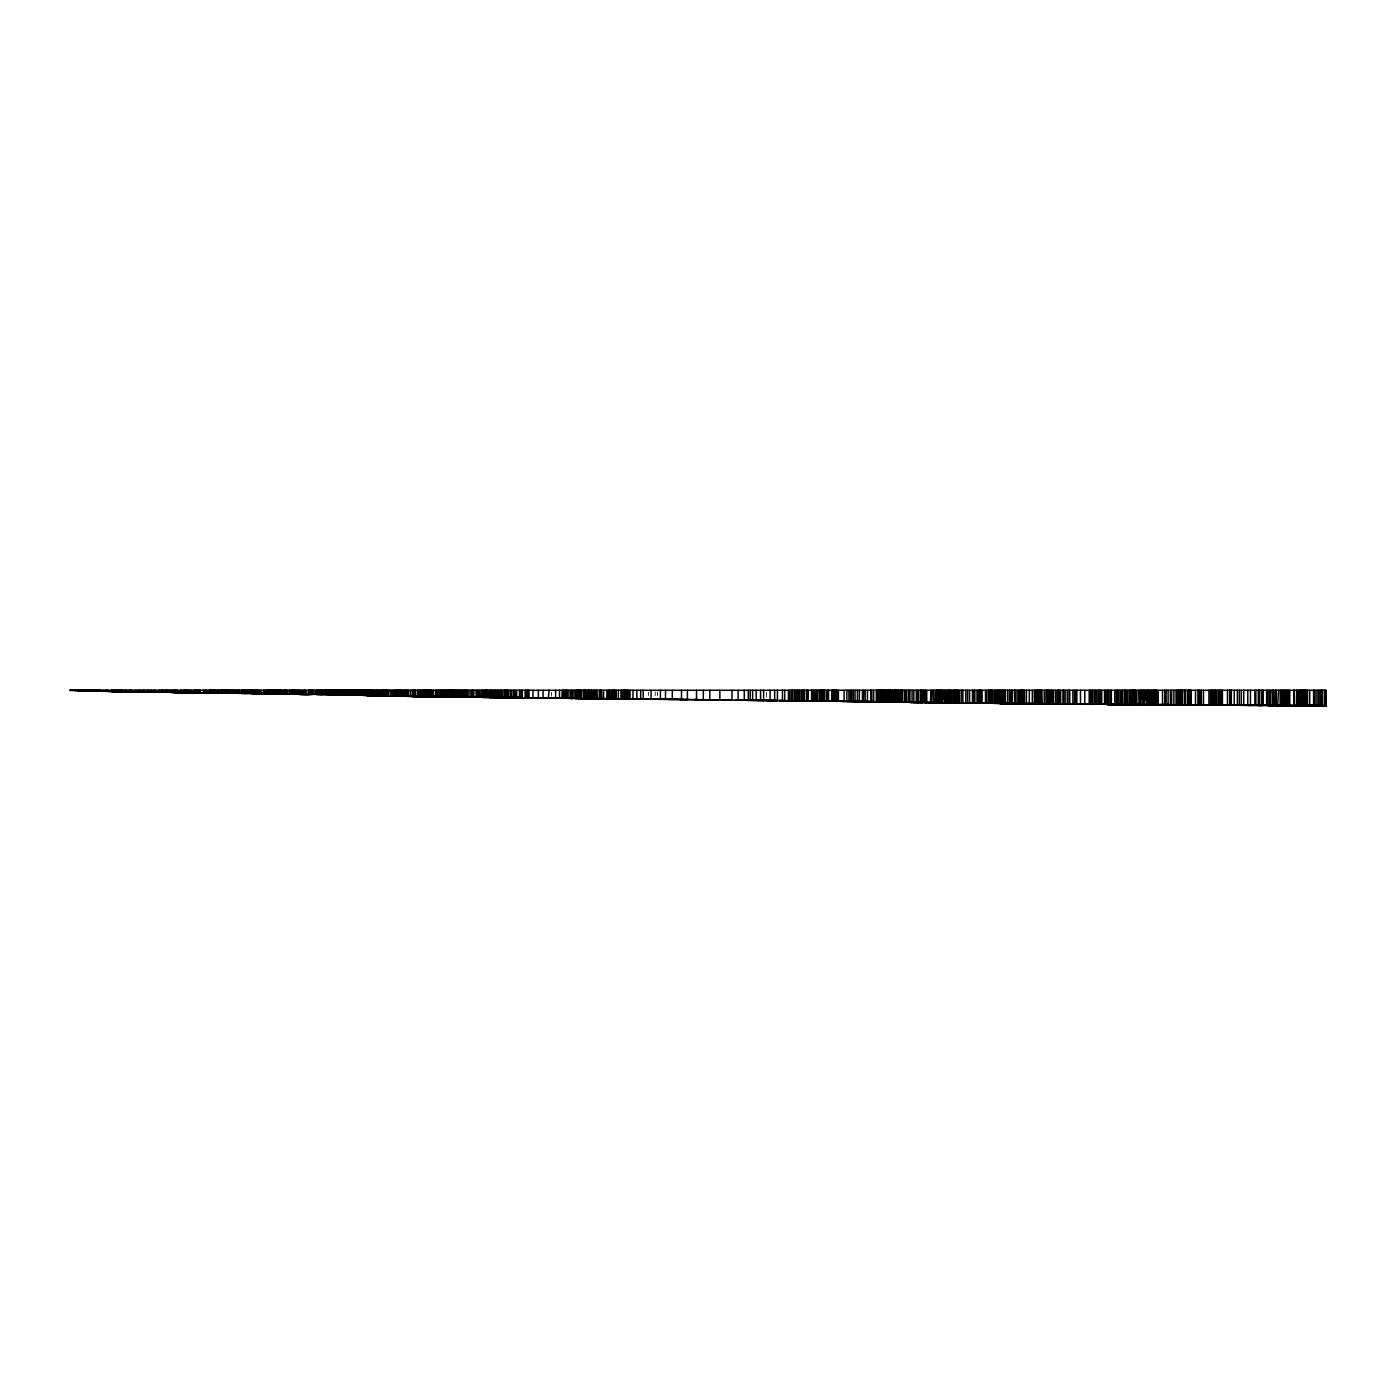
<?xml version="1.0" encoding="UTF-8"?>
<svg xmlns="http://www.w3.org/2000/svg" width="1396" height="1396" viewBox="0 0 1396 1396"><rect width="100%" height="100%" fill="white"/><g stroke="black" fill="none" stroke-linecap="round" stroke-linejoin="round"><path stroke-width="0.75" stroke-dasharray="5 3.75" d="M766.334 692.311L766.334 698.471M657.376 692.067L657.376 695.662M655.213 692.067L655.213 695.662M648.355 692.05L648.355 695.609M551.647 692.207L551.647 696.115"/><path stroke-width="1.5" d="M371.65 690.27L371.65 695.592L431.905 696.587L431.905 690.27M369.434 690.27L369.434 695.452L367.008 695.348L384.964 695.923L380.864 695.801L380.864 690.27M873.233 690.27L873.233 701.63L846.726 701.333L883.441 701.822L883.441 690.27M1217.958 690.27L1217.958 705.102L1293.918 705.643L1301.683 705.573L1301.683 690.27M1208.901 690.27L1208.901 705.032L1150.164 704.631L1150.164 690.27M386.657 690.27L386.657 695.993L396.551 696.133L396.551 690.27M871.907 701.717L890.735 701.979L890.735 690.27M1105.178 704.02L1041.416 703.881L1047.524 703.95L1047.524 690.27M882.481 690.27L882.481 701.839L881.347 701.822L898.937 702.118L898.937 690.27M867.248 701.612L871.261 701.577L871.261 690.27M170.155 690.27L170.155 692.259L187.622 692.521M873.024 701.665L877.246 701.752L877.246 690.27M434.662 696.587L467.398 697.11L467.398 690.27M320.382 690.27L320.382 694.353L368.719 695.435L368.719 690.27M1004.352 703.636L1006.429 703.619L1000.949 703.549L1007.895 703.636L1000.583 703.567L1003.899 703.619M444.329 690.27L444.329 696.796L441.764 696.656L454.799 696.918L454.799 690.27M1275.49 690.27L1275.49 705.469L1326.2 705.713L1326.2 690.27L69.8 690.27L79.101 690.27M1001.857 703.549L1000.758 703.567L1063.176 704.108L1063.176 690.27M347.587 690.27L347.587 694.754L344.742 694.65L344.742 690.27M897.419 690.27C900.839 694.44 892.568 703.95 898.937 702.118L896.302 702.083L896.18 690.27L895.674 702.031L895.674 690.27M373.413 690.27C378.403 698.017 363.902 696.953 368.387 690.27M1296.552 690.27L1296.552 705.626L1303.794 705.678L1307.476 705.626L1307.476 690.27M70.393 690.392C77.199 690.427 70.725 690.444 71.283 690.374M165.566 690.27L165.566 692.172L196.714 692.748L105.887 691.299L105.887 690.27M327.938 690.27L327.938 694.458L329.543 694.475L329.543 690.27M871.261 701.577L870.65 690.27M79.677 690.27L105.555 691.16L105.555 690.27M327.938 694.458L345.283 694.562M1104.55 690.27L1104.55 704.352L1107.045 704.212M370.237 690.27L370.219 695.487L376.711 695.662L376.711 690.27M1099.455 704.23L1098.076 704.142L1102.875 703.898L1096.924 704.212L1099.455 704.23L1099.455 690.27M225.838 690.27L225.838 693.062L292.061 693.934L292.061 690.27M1106.033 690.27L1106.033 704.352L1181.871 704.875M1098.076 704.142L1102.875 703.898L1099.158 704.055L1101.235 703.811M909.93 690.27L909.93 702.258L898.152 702.118L918.725 702.432L918.725 690.27M1029.323 690.27L1029.323 703.654L1009.552 703.636L1051.136 704.055L1051.136 690.27M1289.764 690.27L1289.764 705.538L1297.739 705.608M233.795 690.27L233.795 693.166L231.911 693.184L230.323 693.097L230.27 690.27M898.117 690.27L898.117 702.083C893.929 704.247 899.39 694.545 897.227 690.27M453.281 690.27L453.281 696.918L457.399 696.97L457.399 690.27M442.637 696.761L445.446 696.639L445.446 690.27M1296.849 690.27L1296.552 705.626L1301.683 705.573L1298.542 705.573M285.29 690.27L284.993 693.917L281.503 693.795L281.503 690.27M326.804 690.27L326.804 694.405L328.182 694.423L328.182 690.27M880.073 690.27L880.073 701.804L878.66 701.804L876.304 701.787L876.304 690.27M1099.158 704.055L1101.845 703.828M1133.884 690.27L1133.884 704.422L1126.677 704.491L1137.565 704.474L1133.063 704.387L1133.063 690.27M448.081 690.27L448.081 696.813L450.594 696.848L450.594 690.27L450.751 696.813L444.207 696.761L454.206 696.901L454.206 690.27L453.525 696.901L451.99 696.883L451.99 690.27M326.088 690.27L326.088 694.423C328.2 694.981 321.848 693.795 325.024 690.27M873.093 701.647L871.174 701.647M901.903 702.153L899.076 702.136L905.254 702.223L905.254 690.27M908.587 690.27L908.587 702.258L908.813 690.27M1021.61 690.27L1021.61 703.479L1037.943 703.741L1036.722 703.741L1036.722 690.27M191.2 690.27L191.2 692.625L215.874 692.922L215.874 690.27M263.582 690.27L263.582 693.498L282.114 693.795L280.142 693.777L280.142 690.27M345.737 694.58L344.742 694.65L344.847 690.27M1150.164 704.631L1157.668 704.701L1147.634 704.579L1147.634 690.27M230.323 693.097L230.916 690.27M1188.502 690.27L1187.961 704.893L1198.955 704.945L1198.955 690.27M118.363 690.27L118.363 691.456L121.731 691.578L121.644 690.27M1038.764 690.27L1038.764 703.759C1041.905 706.987 1040.997 694.475 1040.91 690.27M328.898 690.27L328.898 694.475L334.098 694.562L334.377 690.27M1035.448 703.776L1033.284 703.863L1036.844 703.828L1026.496 703.846L1027.63 703.793M286.32 693.899L284.993 693.917L286.878 693.882L284.993 693.917L284.993 690.27M287.698 693.847L286.128 693.917L288.815 693.812L286.128 693.917L286.128 690.27M522.296 697.738L578.153 698.401L578.153 690.27M553.619 698.087L571.924 698.314L571.924 690.27M909.354 702.293L908.587 702.258M924.885 690.27L924.885 702.485L944.534 702.746L944.534 690.27M1029.533 703.881L1032.848 703.811L1026.496 703.846M1176.915 690.27L1176.915 704.875L1168.12 704.788L1168.12 690.27M447.54 690.27L447.54 696.796L444.574 696.761L449.111 696.831L449.111 690.27M239.274 690.27L239.274 693.289L265.921 693.568L261.035 693.515L261.035 690.27M287.314 690.27L287.244 693.899L296.493 694.056L296.493 690.27M749.984 700.321L774.257 700.548M940.904 690.27L940.904 702.607L933.47 702.624L930.591 702.589L930.835 690.27M1142.696 704.561L1136.885 704.526L1136.885 690.27M1300.479 690.27L1300.479 705.643L1301.386 705.643C1298.385 707.249 1303.777 693.062 1301.386 690.27L1301.264 705.643L1300.112 705.643L1301.421 705.608L1296.552 705.626M74.163 690.27L78.211 690.601M253.671 690.27L253.671 693.515L258.365 693.48M287.244 693.899L291.223 693.934L287.314 693.899L289.181 693.795M821.18 690.27L821.18 700.949L850.548 701.385L850.548 690.27M344.323 690.27C348.372 696.988 333.243 696.36 337.5 690.27M1122.873 690.27L1122.873 704.509L1128.945 704.509L1128.945 690.27M1176.06 690.27L1176.06 704.771L1170.406 704.771L1170.406 690.27M286.128 693.917L288.134 693.829M824.006 690.27L824.006 700.984L817.184 701.036L806.522 700.914L806.522 690.27M937.292 690.27L937.292 702.589L933.47 702.624L931.603 702.607L931.76 690.27M940.049 702.659L940.38 690.27M980.306 690.27L980.306 703.165L968.283 703.008L977.008 703.095L977.008 690.27M229.642 693.079L230.916 693.062L229.642 693.079L229.642 690.27M1033.284 703.863L1034.785 703.793M1301.386 705.556L1299.92 705.626L1303.794 705.678L1303.794 690.27M345.318 690.27L345.859 694.65L330.503 694.493L330.503 690.27M556.009 698.14L565.485 698.227L565.485 690.27M817.184 690.27L817.184 701.036L814.531 701.019L819.033 700.984L819.033 690.27M941.899 690.27L941.899 702.694C941.532 704.753 944.673 693.795 942.946 690.27M276.652 690.27L276.356 693.725L276.356 690.27M291.363 690.27L291.363 693.917L325.338 694.405L325.338 690.27M383.83 695.906L384.912 695.871M1033.581 703.828L1028.503 703.863L1029.759 703.811M1209.058 705.015L1212.95 704.928L1207.383 705.015L1236.036 705.242M1036.129 703.793L1035.099 703.846L1037.49 703.881L1033.895 703.863M1136.885 704.526L1139.049 704.439L1138.717 690.27M1191.12 690.27L1190.736 704.893L1190.736 690.27M177.17 690.27L177.17 692.364L192.299 692.643L181.166 692.433L181.166 690.27M210.255 690.27L210.255 692.835L207.882 692.87L195.684 692.713L195.684 690.27M209.889 690.27L209.889 692.835L221.074 693.009L220.882 690.27M227.914 690.27L227.914 693.079L230.27 693.044L228.717 693.097L228.717 690.27M1296.849 705.608L1303.794 705.678M372.558 690.27C370.725 693.184 375.088 696.779 371.65 695.592M1089.194 690.27L1089.194 704.282L1091.951 704.299L1098.408 704.195L1098.408 690.27M1106.033 704.352L1108.372 704.265M1197.943 690.27L1197.943 704.945L1214.869 704.928L1195.517 704.893L1195.517 690.27M289.059 690.27L289.059 693.917L292.305 693.952L292.794 690.27M326.891 694.37L325.024 694.423L327.135 694.388M719.847 690.27L719.847 699.937L680.445 699.483L687.39 699.605L687.39 690.27M1025.257 703.828L1027.177 703.776L1021.698 703.811M1091.602 704.23L1090.608 704.265L1090.608 690.27M255.782 690.27L255.782 693.498L259.237 693.48L253.671 693.515L257.265 693.498L257.265 690.27M1132.4 690.27L1132.4 704.457L1137.565 704.474M1283.5 690.27L1283.5 705.538L1289.119 705.486L1275.49 705.469L1282.627 705.504L1282.627 690.27M339.594 694.597L337.902 694.615L337.902 690.27M891.957 690.27L891.346 701.996L896.249 702.031L890.037 701.979L890.037 690.27M905.254 702.223L903.387 702.205L908.813 702.24M1032.08 703.793L1028.503 703.863L1030.667 703.793M1107.569 690.27L1107.569 704.387L1123.431 704.474L1121.459 704.474L1121.459 690.27M1140.2 690.27L1140.2 704.509L1141.003 690.27M1212.95 704.928L1210.053 705.032L1214.101 704.928L1203.928 704.98M232.835 693.149L231.911 693.184L231.911 690.27M248.785 690.27L248.785 693.341L249.081 690.27M248.785 693.341L254.7 693.411L252.711 693.428L252.711 690.27M278.799 690.27L278.799 693.725L279.165 690.27M343.137 690.27L343.137 694.65L344.323 694.615L342.195 694.632L342.997 690.27M355.352 690.27L355.352 694.911L357.742 695.051L357.742 690.27M1103.678 704.055L1100.641 704.142L1100.641 690.27M1299.292 690.27L1299.292 705.538L1300.269 705.643L1301.683 705.573L1299.92 705.626L1300.601 690.27M888.048 690.27L888.048 701.856L886.861 701.891L884.907 701.856L884.907 690.27M1038.519 703.793L1039.2 690.27M129.811 690.27L129.811 691.596L79.677 690.741L131.433 691.631M159.999 692.119L122.237 691.596L122.237 690.27M332.126 694.51L332.283 690.27M345.772 690.27C342.456 694.44 350.291 695.313 345.44 694.685L345.44 690.27M380.236 695.784L381.649 695.749L381.649 690.27M914.206 702.38L918.725 702.432L909.477 702.31L916.282 702.397L916.282 690.27M1028.503 703.863L1031.644 703.776M1216.387 704.98L1211.519 705.05L1211.519 690.27M1286.658 690.27L1286.658 705.573L1290.113 705.486L1258.25 705.329L1258.25 690.27M466.334 690.27L466.334 697.075L483.784 697.319L483.784 690.27M838.961 701.281L823.466 700.949L823.466 690.27M882.743 701.839L882.063 690.27M1021.959 690.27L1021.959 703.567L1017.213 703.34L1023.076 703.567L1023.076 690.27M1131.475 704.369L1127.933 704.474L1133.761 704.404L1132.4 704.457M1211.17 704.997L1216.003 704.997M1213.176 690.27L1213.176 705.085L1218.289 705.05L1212.618 705.085L1217.015 704.997L1212.618 705.085L1212.618 690.27M1012.484 690.27L1012.135 703.497L1011.14 703.479L1011.367 690.27M1025.973 703.741L1002.956 703.567M1059.267 690.27L1059.267 704.125L1053.142 704.09L1088.531 704.247M1211.519 705.05L1215.445 704.963M1260.64 705.346L1258.25 705.329L1261.548 705.364M170.155 692.259L196.714 692.748M180.381 692.364L178.583 692.399L181.393 692.399L167.485 692.137L167.485 690.27M252.711 693.428L256.55 693.498L256.55 690.27M343.137 694.65L344.847 694.615L343.957 694.632L344.044 690.27M440.962 690.27L440.962 696.587L443.3 696.744L436.616 696.621M461.43 690.27L461.43 697.04L455.934 696.936L455.934 690.27M549.57 698.052L541.735 698L555.608 698.122L555.608 690.27M886.233 701.856L886.565 690.27M1004.946 690.27L1004.946 703.375L1012.484 703.497L1007.825 703.654L1008.942 703.636M1022.727 703.811L1025.519 703.759L1021.331 703.793L1023.338 703.811M1040.648 703.846L1045.517 704.003M1054.329 704.055L1080.469 704.247L1080.469 690.27M1152.887 690.27L1152.887 704.666L1169.325 704.701L1155.783 704.666L1155.783 690.27M114.332 691.299L75.977 690.27M165.967 690.27L165.967 692.172L184.953 692.468L185.022 690.27M225.838 693.062L228.578 693.044L227.356 693.044L227.356 690.27M226.955 690.27L226.955 693.044L227.705 690.27M355.003 690.27L354.357 694.842L353.799 690.27L353.886 694.859L356.172 694.894L356.172 690.27M427.542 690.27L427.542 696.552L415.676 696.412L418.329 696.395L418.329 690.27M865.293 701.56L869.062 701.56M931.603 702.607L938.74 702.572L938.74 690.27M997.878 690.27L997.878 703.322L992.905 703.27L998.925 703.357L998.925 690.27M1057.138 704.038L1074.588 704.177L1074.588 690.27M1254.847 690.27L1254.847 705.312L1258.756 705.312L1247.78 705.312L1247.78 690.27M1284.739 690.27L1284.739 705.573L1276.049 705.399L1276.049 690.27M1287.164 705.521L1283.814 705.538L1290.113 705.486L1282.889 705.538M253.671 693.515L256.271 693.498M276.652 693.707L266.706 693.585L270.807 693.603L270.807 690.27M276.234 693.69C271.103 693.428 279.636 694.981 275.588 690.27M357.603 690.27L358.126 695.138L358.301 690.27M532.993 690.27L532.993 697.843L524.093 697.756L543.061 697.965L543.061 690.27M588.449 690.27L588.449 698.541L639.49 699.064L629.16 698.977M883.441 701.822L882.377 701.856L883.179 690.27M895.028 690.27L895.028 702.014L893.545 702.014L894.068 690.27M1241.323 690.27L1241.323 705.207L1256.732 705.277L1250.45 705.259L1250.45 690.27M1286.658 705.521L1284.931 705.538M253.217 693.411L253.217 690.27L253.147 693.463L256.55 693.498M244.527 690.27L244.527 693.358L246.097 693.341L246.097 690.27M273.424 693.638L272.621 690.27M280.579 690.27L281.311 693.777L280.142 693.777M325.338 694.405L324.256 694.423L324.238 690.27M423.337 690.27L423.337 696.447L417.195 696.447L423.878 696.447L423.878 690.27M430.718 690.27L430.718 696.534L422.988 696.464L427.542 696.552L426.827 690.27M479.334 690.27L479.334 697.25L477.589 697.232L482.789 697.285L482.789 690.27M865.171 690.27L865.171 701.525L862.292 701.542L868.015 701.577M896.424 702.066L898.117 702.083M902.427 690.27L901.781 702.188L901.781 690.27M1027.09 703.863L1028.957 703.828M1057.156 690.27L1057.156 704.125L1037.245 703.916L1042.62 703.863L1040.264 703.846L1041.887 703.863L1041.887 690.27M1089.194 704.282L1096.785 704.23L1096.785 690.27M1190.387 704.858L1188.502 704.928M1286.658 705.573L1290.707 705.504L1287.287 705.573L1287.287 690.27M119.498 690.27L119.498 691.544L170.155 692.119M212.82 690.27L212.82 692.835L227.705 693.027L215.473 692.94L215.473 690.27M247.563 690.27L247.563 693.341L248.471 690.27M267.212 690.27L266.706 693.585L271.033 693.638L272.15 693.62L272.15 690.27M277.315 690.27L277.315 693.725L278.293 693.725L278.293 690.27M281.503 693.795L280.579 693.795M329.543 694.475L335.738 694.562L335.738 690.27M381.649 695.749L379.974 695.784L394.51 696.098L394.51 690.27M865.171 701.525L861.454 701.525L862.431 701.542L862.431 690.27M909.04 702.275L909.93 702.258M935.407 702.624L936.838 702.607L936.838 690.27M1127.235 690.27L1127.235 704.491L1122.873 704.509L1128.945 704.509L1122.873 704.509L1124.024 704.491M1150.461 704.631L1140.2 704.509M1163.461 704.718L1167.318 704.666L1164.735 704.718L1164.84 690.27M1215.48 690.27L1215.48 705.137L1220.278 705.102L1214.729 705.102L1214.729 690.27M1213.176 705.085L1217.521 705.015L1212.06 705.067L1212.06 690.27M1293.15 705.573L1294.825 705.626M74.459 690.27L76.832 690.27M204.078 690.27L204.078 692.765L195.684 692.713L209.487 692.852L209.487 690.27M227.914 693.079L229.537 693.044M245.94 690.27L245.94 693.341L247.755 693.323L247.755 690.27M262.5 693.48L256.672 693.498L263.704 693.463L257.44 693.48L257.44 690.27M266.706 693.585L271.731 693.603L271.731 690.27M364.251 690.27L364.251 695.295L358.126 695.138L365.473 695.295L358.126 695.138L358.126 690.27M382.504 695.871L385.68 695.958L385.68 690.27M1121.459 704.474L1123.047 704.457L1107.569 704.387L1116.416 704.457L1116.416 690.27M1140.166 704.422L1138.717 704.439L1141.003 704.474M1305.103 690.27L1305.103 705.573L1320.023 705.713L1313.619 705.695L1313.619 690.27M78.228 690.706L82.521 690.671L78.211 690.27M77.321 690.566L79.101 690.619L78.002 690.27M244.527 693.358L247.755 693.323M346.993 690.27L346.993 694.737C368.684 695.016 328.357 694.493 354.357 694.842L350.954 694.754L355.003 694.842M382.155 695.871L384.685 695.854L383.202 695.889L383.202 690.27M430.718 696.534L429.113 696.552L429.532 690.27M443.3 690.27L443.596 696.796M548.366 698L549.047 690.27M777.432 690.27L777.432 700.583L762.478 700.408L814.723 701.019L814.723 690.27M1026.845 703.846L1028.329 703.828M1107.569 704.387L1121.04 704.387L1107.569 704.387L1117.481 704.334M1132.714 704.369L1132.714 690.27L1132.662 704.439L1133.884 704.422L1127.567 704.491L1130.533 704.457L1130.533 690.27M1153.55 690.27L1153.55 704.666L1160.076 704.701M1162.536 690.27L1162.536 704.736L1169.325 704.701M1179.847 704.806L1176.357 704.84L1177.91 704.858L1177.91 690.27M1207.383 705.015L1214.101 704.928M230.27 693.044L224.163 693.062L224.163 690.27M352.438 690.27L352.473 694.824L352.926 690.27M401.193 690.27L401.193 696.185L404.125 696.168L404.125 690.27M394.51 696.098L403.078 696.168L403.078 690.27M423.337 696.447L415.956 696.43L424.471 696.447L423.948 690.27M521.057 690.27L521.057 697.703L480.678 697.267L481.166 690.27M884.907 701.856L885.535 690.27M1015.503 703.497L1022.553 703.793M1126.677 704.491L1130.533 704.457M1162.187 704.718L1168.225 704.666L1156.708 704.701L1156.708 690.27M1232.232 705.189L1229.667 705.207L1229.667 690.27M1281.703 690.27L1281.703 705.504L1280.167 705.521L1280.202 690.27M1300.479 705.626L1305.469 705.643L1305.469 690.27M233.795 693.166L231.911 693.184L244.143 693.341L244.143 690.27M245.94 693.341L248.471 693.323M354.252 690.27L354.252 694.876L355.683 694.859L355.683 690.27M397.686 690.27L397.686 696.115L400.722 696.185L401.804 696.185L401.804 690.27M400.739 696.185L401.804 696.185L399.5 696.168L400.722 696.185L400.722 690.27M405.154 690.27L405.154 696.22L402.223 696.168L418.329 696.395L411.262 696.36L412.518 696.36L412.518 690.27M438.187 696.639L430.16 696.534L439.025 696.656L439.025 690.27M453.281 696.918L451.99 696.883M586.163 690.27L586.163 698.541L577.682 698.366L591.503 698.576L591.503 690.27M756.178 690.27L756.178 700.373L736.216 700.146L748.291 700.303L748.291 690.27M756.178 700.373L747.785 700.303L763.595 700.426L763.595 690.27M802.281 690.27L802.281 700.827L810.744 700.984L789.194 700.757M819.784 690.27L819.784 700.966L816.311 701.001L816.311 690.27M882.063 701.839L883.11 701.822L882.883 690.27M900.752 702.171L902.427 702.171L900.385 702.153L900.42 690.27M938.74 702.572L933.47 702.624L933.243 690.27M928.794 702.572L930.835 702.572L925.88 702.52L930.835 702.572L929.719 702.572M978.683 703.148L991.055 703.252L991.055 690.27M997.634 690.27L997.634 703.322L998.925 703.357M1001.107 703.584L1002.066 703.584L998.541 703.357L1002.45 703.357L1002.45 690.27M1016.375 703.759L1017.265 703.759L1012.746 703.724L1016.201 703.759M1095.616 690.27L1095.616 704.23L1098.408 704.195M1162.536 704.736L1169.237 704.683L1155.783 704.666L1158.628 704.718M1279.294 705.521L1281.703 705.504M79.677 690.741L91.839 690.27M181.393 692.399L113.373 691.421L113.373 690.27M267.927 690.27L267.927 693.603L271.731 693.603M273.982 690.27L273.982 693.69L275.919 693.672L275.919 690.27M277.315 693.725L279.165 693.725L278.101 693.725L278.101 690.27M385.924 695.958L387.669 695.976L387.669 690.27L387.565 696.028L385.924 695.958L385.924 690.27M417.631 690.27L417.631 696.395L411.733 696.377M913.822 690.27L913.822 702.38L912.792 702.38L917.643 702.415L917.643 690.27M970.046 703.061L973.989 703.043L973.989 690.27M1024.28 703.793L1021.331 703.793L1025.083 703.776M1036.722 703.741L1037.943 703.741M1041.573 703.741L1045.97 703.898L1045.97 690.27M1191.12 704.875L1187.961 704.893L1189.741 704.858L1189.741 690.27M1323.966 705.73L1326.2 705.713L1317.946 705.695L1317.946 690.27M212.262 692.817L209.889 692.835L212.262 692.817L212.262 690.27M246.097 693.341L241.997 693.323L241.997 690.27M363.78 690.27L364.269 695.278M416.514 696.43L420.301 696.412L420.301 690.27M454.084 696.901L452.95 696.901L452.95 690.27M473.768 697.18L470.086 697.128L473.768 697.18L473.768 690.27M508.406 690.27L508.406 697.581L503.188 697.529L516.642 697.634L516.642 690.27M543.061 697.965L510.221 697.581L510.221 690.27M796.924 690.27L796.924 700.809L800.536 700.827M813.903 701.019L806.522 700.914M882.883 701.822L881.906 701.839L881.906 690.27M888.048 701.856L886.879 701.874L890.735 701.979L889.235 701.944L889.653 690.27M925.304 690.27L925.304 702.485L918.202 702.415L921.918 702.45L921.918 690.27M938.409 690.27L938.409 702.589L940.38 702.589M948.582 690.27C945.319 707.44 946.82 701.874 957.691 702.921L957.691 690.27M1037.943 690.27L1038.764 703.759M1122.873 704.509L1124.513 704.491M1134.442 690.27L1134.442 704.404L1136.588 704.474M1261.862 690.27L1261.862 705.277C1276.345 704.491 1274.845 710.861 1272.28 690.27M1322.588 705.73L1326.2 705.713L1320.686 705.695L1320.686 690.27M1276.38 705.469L1273.449 705.451L1273.449 690.27M81.195 690.688L78.002 690.688L81.195 690.27M247.563 693.341L249.081 693.323M343.608 690.27L343.608 694.58C330.538 693.48 344.044 697.843 340.223 690.27M332.37 690.27L332.37 694.493L337.012 694.545L337.012 690.27M373.762 690.27L373.762 695.574L376.711 695.662L376.501 690.27M418.329 696.395L404.718 696.238M453.525 696.901L448.081 696.813L453.525 696.901L453.525 690.27M473.314 690.27L473.314 697.145L455.934 696.936L457.399 696.97M640.712 690.27L640.712 699.082L681.51 699.448L681.51 690.27M744.277 690.27L744.277 700.234L742.375 700.251L750.228 700.286L750.228 690.27M747.785 700.303L750.228 700.286M905.585 702.24L906.58 702.205L906.58 690.27M977.444 703.13L979.975 703.13L979.975 690.27L980.132 703.165L972.715 703.043L980.306 703.165M992.382 690.27L992.259 703.252L996.587 703.287L996.587 690.27M1013.862 703.497L1019.883 703.479L1019.883 690.27M1035.658 703.741L1037.315 703.724L1037.315 690.27M1017.736 703.759L1019.848 703.776M1095.616 704.23L1096.785 704.23L1069.755 704.177L1069.755 690.27M1108.529 690.27L1108.529 704.422L1114.811 704.439L1114.811 690.27M1144.179 690.27L1144.179 704.596L1153.794 704.718M1155.556 704.683L1152.887 704.666L1156.185 704.666M1217.958 705.102L1220.278 705.102M1237.362 690.27L1237.362 705.242L1249.036 705.312M1254.847 705.312L1257.796 705.294L1255.842 705.312L1255.842 690.27M1293.918 690.27L1293.918 705.643L1294.982 705.626M1320.686 705.695L1324.385 705.695L1324.385 690.27M84.161 690.27L82.486 690.846L84.65 690.27M236.779 690.27L236.779 693.236L231.911 693.184L239.519 693.289L237.46 693.271L237.46 690.27M260.72 693.48L256.079 693.463M309.755 690.27L309.755 694.248L295.76 694.021L295.673 690.27M348.18 690.27L348.18 694.754L353.799 694.842L352.438 694.807M353.886 694.859L355.683 694.859M344.044 694.597L337.902 694.615L338.739 690.27M401.804 696.185L400.059 696.185L400.059 690.27M417.631 696.395L414.403 696.395L414.403 690.27M418.521 696.464L420.405 696.464M444.574 696.761L449.111 696.831L444.207 696.761M597.837 698.628L614.694 698.855L614.694 690.27M621.29 690.27L621.29 698.873L584.121 698.471L584.121 690.27M660.291 699.291L696.499 699.675L696.499 690.27M760.576 690.27L760.576 700.373L757.313 700.391L763.595 700.426L761.291 700.391M791.497 690.27L791.497 700.775L790.52 700.775L792.23 700.792L792.23 690.27M896.302 702.083L897.192 702.066M909.721 702.31L912.077 702.31L912.077 690.27M951.409 702.799L942.44 702.729L942.44 690.27M1002.258 690.27L1002.258 703.357L1005.103 703.375L1005.103 690.27M1076.072 690.27L1076.072 704.177L1063.543 704.125L1063.543 690.27M1047.785 690.27L1047.785 704.038L1046.075 704.02L1057.156 704.125L1052.706 704.073M1117.83 690.27L1117.83 704.422L1108.529 704.422L1122.559 704.422M1108.529 704.422L1121.04 704.387M1177.91 704.858L1171.645 704.701L1171.645 690.27M1187.961 690.27L1188.118 704.928L1176.357 704.84L1180.301 704.823L1178.782 704.858L1178.782 690.27M1260.274 705.346L1258.25 705.329L1259.454 705.329M1231.481 705.172L1227.45 705.189L1227.45 690.27M1230.975 690.27L1230.975 705.207L1233.418 705.207L1222.425 705.137L1222.425 690.27M74.651 690.27L76.239 690.27M186.907 690.27L186.907 692.591L202.088 692.8M226.955 693.044L228.578 693.044M278.293 693.725L276.356 693.725L277.455 693.707L277.455 690.27M282.236 690.27L282.236 693.795L285.29 693.882M343.608 694.58L337.902 694.615L339.141 694.58L339.141 690.27M384.389 690.27L384.389 695.854L381.981 695.854L382.033 690.27M382.417 690.27L382.417 695.801L380.864 695.801L384.389 695.854M482.335 690.27L482.335 697.302L521.057 697.703M491.409 690.27L491.409 697.389L482.335 697.302L486.715 697.337L486.715 690.27M550.931 698.07L560.075 698.14M616.247 690.27L616.247 698.82L612.879 698.82L609.197 698.75L609.197 690.27M766.334 700.513L770.086 700.513L770.086 690.27M784.343 700.722L791.497 700.775M787.92 700.757L789.822 700.757L789.822 690.27M856.725 701.49L862.431 701.542L860.983 701.525M899.076 702.136L901.467 702.136M967.603 690.27L967.603 703.008L953.206 702.869M989.275 703.252L992.382 703.252L986.344 703.235M992.259 703.252L995.435 703.27L995.435 690.27M1002.45 703.357L1000.426 703.357L1000.67 690.27M970.674 703.061L974.844 703.061L974.844 690.27M1007.493 690.27L1007.493 703.444L1015.346 703.497L1012.135 703.497L1015.346 703.497L1015.346 690.27M1053.474 690.27L1053.474 704.108L1043.964 703.863M1280.935 705.504L1282.627 705.504M191.2 692.625L204.078 692.765L196.522 692.713L196.522 690.27M251.158 690.27L251.158 693.411L255.189 693.498L255.189 690.27M258.522 690.27L258.522 693.48L265.188 693.55M289.059 693.917L292.061 693.934M465.985 690.27L465.985 697.093L462.861 697.023L479.334 697.25L470.086 697.128M505.422 690.27L505.422 697.564L500.675 697.476L508.406 697.581L492.84 697.372L492.84 690.27M771.133 700.583L774.658 700.583L774.658 690.27M803.887 690.27L803.887 700.862L798.739 700.809L798.739 690.27M947.134 690.27L947.134 702.764L942.44 702.729L948.582 702.799M961.966 702.956L967.603 703.008M989.014 690.27L989.014 703.252L978.003 703.148L992.382 703.252L991.631 690.27M992.905 703.27L995.435 703.27M1011.14 703.479L1012.484 703.497M1049.844 690.27L1049.844 704.02L1047.087 704.003L1048.431 704.02L1048.431 690.27M1021.331 703.793L1022.919 703.793M1046.756 704.02L1048.431 704.02L1045.482 703.968M1144.179 704.596L1145.75 704.596M1230.975 705.207L1233.942 705.224L1231.289 705.189L1231.289 690.27M1258.25 705.329L1259.96 705.329M1171.087 704.788L1166.131 704.771L1166.131 690.27M1319.098 690.27L1319.098 705.695L1326.2 705.713L1304.475 705.608L1304.475 690.27M1306.516 705.556L1318.382 705.713L1304.475 705.608L1315.364 705.695L1306.516 705.556L1306.516 690.27M1273.012 690.27L1273.012 705.451L1274.269 705.451L1269.505 705.416M1278.527 690.27L1277.654 705.504L1275.316 705.486L1275.316 690.27M1292.644 705.556L1288.578 705.556L1288.578 690.27M1313.619 705.695L1318.382 705.713M115.973 690.27L116.182 691.456L165.88 692.137M264.699 693.515L259.673 693.498L259.673 690.27M311.692 690.27L311.692 694.266L318.34 694.353L318.34 690.27M338.111 694.562L337.692 690.27M348.18 694.754L351.094 694.807L346.993 694.737L351.094 694.807L350.954 690.27M422.988 696.464L427.542 696.552L426.024 696.534L426.024 690.27M548 698L549.047 698L544.074 697.93L545.836 697.948M584.784 690.27L584.784 698.489L565.24 698.14L565.24 690.27M756.074 700.391L760.576 700.373M786.908 700.74L789.822 700.757L779.195 700.618L784.709 700.705L784.709 690.27M965.788 690.27L965.788 702.973L964.2 702.973L977.008 703.095M999.344 703.357L1000.67 703.375M1002.258 703.357L1009.413 703.462L1009.413 690.27M1012.833 703.479L1015.346 703.497M1037.315 703.724L1033.581 703.706L1035.448 703.724L1035.448 690.27M972.035 703.043L991.055 703.252L987.304 703.235L990.148 703.252L990.148 690.27M1047.227 703.985L1049.844 704.02M1128.945 704.509L1124.74 704.491L1124.74 690.27M1152.887 704.666L1157.197 704.683L1154.824 704.701L1154.824 690.27M1198.955 704.945L1197.943 704.945L1208.901 705.032M1268.353 705.416L1272.978 705.416M1273.693 705.451L1266.626 705.346L1266.626 690.27M1233.418 705.207L1229.928 705.207L1229.928 690.27M1304.213 690.27L1304.213 705.608L1309.675 705.626L1309.675 690.27M121.644 691.456L111.139 691.421L111.139 690.27M158.376 690.27L158.376 692.05L159.458 692.05L159.458 690.27M321.289 694.388L324.238 694.405L321.289 694.388L321.289 690.27M328.898 694.475L335.127 694.562L335.127 690.27M345.772 694.702L347.185 694.702M382.417 695.801L379.066 695.749M465.2 690.27L465.2 697.075L459.511 696.988L465.985 697.093M488.792 690.27L488.792 697.372L491.409 697.389L491.2 690.27M508.249 697.529L519.486 697.651L519.486 690.27M543.55 697.965L549.047 698M580.893 690.27L580.893 698.436L574.855 698.349L574.873 690.27M622.982 690.27L622.982 698.907L672.314 699.274L672.314 690.27M648.355 699.169L681.51 699.448M696.499 699.675L694.999 699.623L731.975 700.094L731.975 690.27M859.133 701.507L858.086 701.507L859.343 701.49L859.343 690.27M853.305 690.27L853.305 701.438L851.926 701.403L859.343 701.49L855.696 701.473M895.028 702.031L894.539 690.27M900.106 702.136L902.427 702.171M930.591 702.589L931.76 702.589M947.134 702.764L944.708 702.746L948.111 702.764L948.111 690.27M1006.272 703.636L1007.895 703.636M1018.783 703.759L1022.134 703.776M1039.13 703.881L1055.551 704.125L1055.551 690.27M1053.142 704.09L1060.681 704.125L1060.681 690.27M1171.925 704.806L1168.12 704.788L1172.518 704.84M1278.527 705.416L1275.316 705.486L1277.183 705.486M1044.26 690.27L1044.26 703.916L1042.969 703.793L1045.97 703.898L1042.411 703.916L1053.474 704.108M1073.541 704.23L1066.771 704.125L1076.822 704.16L1076.822 690.27M1199.897 704.963L1199.897 690.27L1199.862 704.945L1203.509 704.963L1203.509 690.27M1221.256 705.102L1219.197 705.085L1219.197 690.27M1252.282 705.329L1247.78 705.312L1253.66 705.312L1250.45 705.259M1304.475 705.608L1307.476 705.626M92.607 690.27L120.353 691.439L120.353 690.27M199.157 690.27L199.157 692.713L197.796 692.73L197.796 690.27M236.064 693.201L231.911 693.184L238.315 693.271L238.454 690.27L238.315 693.271M326.804 694.405L328.182 694.423L327.135 694.423L327.135 690.27M417.195 696.447L423.878 696.447L421.243 696.482L421.208 690.27M479.09 697.25L481.166 697.267L474.029 697.197L476.071 697.197L476.071 690.27M557.58 698.14L559.499 698.157L554.578 698.122M795.423 690.27L795.423 700.827L792.684 700.792L792.684 690.27M833.115 690.27L833.115 701.228L844.091 701.385L844.091 690.27M912.984 702.38L916.282 702.397M976.834 703.113L982.103 703.183L982.103 690.27M960.518 702.938L965.788 702.973M1066.771 704.125L1076.072 704.177M1110.169 690.27L1110.169 704.404L1116.416 704.457M1197.943 704.945L1201.607 704.98M1220.313 690.27L1220.313 705.102L1229.021 705.189L1222.425 705.137M75.401 690.566L74.494 690.549L76.832 690.566M119.916 690.27L119.916 691.526L121.731 691.578L119.69 691.544M195.231 690.27L195.231 692.748L207.271 692.852L206.451 690.27M215.874 692.922L214.583 692.922L214.583 690.27M251.158 693.411L252.205 693.411L252.205 690.27M195.231 692.748L203.45 692.748L203.45 690.27M312.652 690.27L312.652 694.283L322.965 694.388L322.965 690.27M293.753 690.27C289.077 695.784 321.115 697.389 314.292 690.27M316.107 690.27L316.107 694.336L321.883 694.388L318.41 694.336L318.41 690.27M310.872 690.27L310.872 694.266L313.193 694.283L313.193 690.27M316.997 690.27L316.997 694.336L319.544 694.353L319.544 690.27L319.457 694.353M407.353 690.27L407.353 696.307L410.668 696.342L406.794 696.272L410.668 696.342L410.668 690.27M401.193 696.185L406.637 696.307L406.637 690.27M458.603 690.27L459.476 697.005L457.696 696.97L459.476 697.005L459.476 690.27M588.449 698.541L596.79 698.628L596.79 690.27M625.111 690.27L625.111 698.925L626.176 698.942L626.176 690.27M625.111 698.925L627.188 698.942M627.467 690.27L627.467 698.96L636.855 699.03L636.855 690.27M921.273 690.27L921.273 702.45L923.157 702.467M971.232 703.043L978.491 703.113L978.491 690.27M1010.338 703.671L1008.854 703.636L1015.66 703.741L1008.593 703.636L1014.7 703.724M1192.428 704.893L1190.736 704.893L1194.836 704.945M1031.173 703.689L1034.331 703.706L1034.331 690.27M1054.922 704.055L1068.97 704.177L1068.97 690.27M1083.697 704.23L1081.289 704.212L1096.785 704.23L1076.142 704.177L1080.469 704.247M1221.744 690.27L1221.744 705.155L1227.189 705.189M80.898 690.27L83.306 690.27M87.372 690.985L126.163 691.561L126.163 690.27M158.376 692.05L173.68 692.189M196.522 692.713L207.149 692.8M186.907 692.591L187.937 692.591L187.937 690.27M194.759 690.27L194.759 692.73L200.204 692.782M237.46 693.271L238.873 693.271L238.873 690.27M278.799 693.725L280.142 693.742M342.317 694.597L340.101 694.58L340.101 690.27M204.078 692.765L198.127 692.695L198.127 690.27M293.753 693.986L303.298 694.178L303.298 690.27M304.502 690.27L304.502 694.196L313.193 694.283L312.146 694.266L312.146 690.27M316.997 694.336L321.063 694.37L321.063 690.27M334.255 690.27L334.098 694.562L333.365 690.27M354.252 694.876L356.172 694.894M363.78 695.278L365.473 695.295M482.335 697.302L486.209 697.337L486.209 690.27M488.792 697.372L491.409 697.389L490.153 697.372L490.153 690.27M501.094 690.27L501.094 697.476L497.849 697.442L497.814 690.27M519.486 697.651L515.909 697.634L525.158 697.791L525.158 690.27M609.197 698.75L610.628 698.768M613.455 690.27L613.455 698.838L611.343 698.803L611.343 690.27M616.247 698.82L613.716 698.82L613.716 690.27M730.248 700.077L738.083 700.146L738.083 690.27M768.899 700.513L770.086 700.513M777.432 700.583L771.971 700.53L774.658 700.583M794.446 690.27L794.446 700.792L803.887 700.862M821.86 690.27L821.86 700.966L824.006 700.984L822.872 700.949L822.872 690.27M1222.599 705.137L1220.313 705.102L1225.199 705.172L1220.313 705.102L1223.105 705.137M1123.047 704.457L1118.301 704.404L1118.301 690.27M919.72 702.432L921.273 702.45M998.541 703.357L1003.864 703.357L1003.864 690.27M1007.493 703.444L1017.056 703.514L1017.056 690.27M1038.118 703.759L1044.26 703.916M1221.744 705.155L1226.578 705.189M942.44 702.729L944.534 702.746M963.118 702.973L949.402 702.799L949.402 690.27L949.559 702.799L955.422 702.903L955.422 690.27M1008.854 703.636L1015.834 703.741L1012.746 703.724M108.26 691.229L85.889 690.985L100.966 690.27M175.809 690.27L175.774 692.364L184.953 692.468M224.442 690.27L224.442 693.079L215.473 692.94L223.761 693.062L223.761 690.27M175.774 692.364L190.519 692.625M316.107 694.336L317.206 694.336L317.206 690.27M1317.231 705.713L1305.103 705.573L1318.156 705.73M302.077 694.126L306.98 694.196M310.872 694.248L313.193 694.283M318.41 694.336L321.063 694.37M1241.079 705.277L1237.362 705.242L1251.322 705.346L1243.749 705.207L1243.749 690.27M1319.098 705.695L1321.593 705.73L1321.593 690.27M1234.605 705.224L1231.289 705.189L1235.495 705.242L1234.204 705.259L1234.204 690.27M369.033 690.27L369.033 695.452L372.558 695.557M439.932 690.27L439.932 696.639L435.744 696.621L437.123 696.639L437.123 690.27M1174.717 704.84L1176.915 704.875M1193.318 704.91L1190.736 704.893L1197.751 704.945L1195.517 704.893M431.137 690.27L431.137 696.569L436.337 696.639L436.337 690.27M568.015 698.262L573.093 698.314L573.093 690.27M665.508 690.27L665.508 699.221L621.412 698.89L621.412 690.27M796.924 700.809L799.629 700.844L799.629 690.27M885.535 701.839L880.632 701.804L880.475 690.27M920.697 690.27L920.697 702.45L916.125 702.397M953.747 702.886L955.422 702.903M972.715 703.043L979.975 703.13M1065.148 690.27L1065.148 704.108L1068.97 704.177M443.405 696.796L444.329 696.796M494.83 690.27L494.83 697.424L491.2 697.389L493.591 697.407L493.591 690.27M590.107 698.558L596.79 698.628L596.441 690.27M965.125 702.973L974.844 703.061L969.365 703.026L972.471 703.043L972.471 690.27M1005.103 703.375L1003.061 703.357L1003.061 690.27M1065.148 704.108L1072.442 704.247M1143.935 704.614L1142.068 704.596L1142.068 690.27M194.759 692.73L199.07 692.782L188.861 692.608L188.861 690.27M1047.052 690.27L1047.052 703.933L1044.295 703.933L1055.551 704.125M805.405 700.879L808.825 700.932L806.225 700.897M850.548 701.385L823.466 700.949L832.33 701.211L832.33 690.27M920.697 702.45L916.91 702.397L918.725 702.432M966.643 702.991L969.539 703.026L969.539 690.27M369.033 695.452L371.039 695.505L371.039 690.27M616.491 698.803L621.29 698.873M718.347 699.902L731.975 700.094M736.216 700.146L744.277 700.234M411.262 696.36L413.513 696.395L413.513 690.27L413.46 696.412L412.431 696.395L414.839 696.412L414.839 690.27M486.715 697.337L485.372 697.302L491.409 697.389M501.094 697.476L492.84 697.372L494.83 697.424M520.76 697.703L522.279 697.721L522.279 690.27M578.851 690.27L578.851 698.401L574.855 698.349L577.455 698.384L577.455 690.27M426.827 696.552L428.799 696.587L428.799 690.27M1242.772 705.312L1239.351 705.259L1239.351 690.27M1247.553 705.294L1241.323 705.207L1246.419 705.312M1110.169 704.404L1111.356 704.422L1111.356 690.27M1157.65 704.718L1155.173 704.683L1155.173 690.27M926.752 690.27L926.752 702.52L921.831 702.45L923.489 702.467L923.489 690.27M1019.883 703.479L1016.428 703.427L1018.696 703.462L1018.696 690.27M802.281 700.827L804.41 700.862L804.41 690.27M820.743 690.27L820.743 700.984L817.184 701.036M857.388 701.49L853.567 701.42L857.388 701.49L857.388 690.27M913.822 702.38L910.401 702.328M1051.136 704.055L1048.047 704.003L1051.956 704.073L1051.956 690.27M297.61 694.004L310.209 694.266L310.209 690.27M181.166 692.433L193.643 692.678M222.837 690.27L222.837 693.044L215.473 692.94L217.183 692.94L217.183 690.27M294.085 690.27L294.085 694.004L303.298 694.178L292.479 693.934L292.479 690.27M298.936 694.056L306.038 694.178M354.357 694.842L351.652 694.807L351.757 690.27M596.441 698.628L599.268 698.663L599.268 690.27M600.297 690.27L600.297 698.646L614.694 698.855M621.412 698.89L624.431 698.925L624.431 690.27M186.052 690.27L186.052 692.573L199.07 692.782M265.467 690.27L265.467 693.568L267.212 693.603M299.233 690.27L299.233 694.126L304.974 694.161M551.647 698.07L555.608 698.122M578.398 698.384L580.893 698.436M593.666 698.593L596.79 698.628L595.15 698.611L595.15 690.27M184.429 690.27L184.429 692.538L194.184 692.695L173.261 692.311L173.261 690.27M428.799 696.587L427.263 696.552L429.532 696.569L427.996 696.569L427.996 690.27M533.726 697.878L537.041 697.93M1220.313 705.102L1224.257 705.172M1136.03 704.474L1133.063 704.387L1135.053 704.422M1149.676 704.614L1147.634 704.579L1153.148 704.701L1151.421 704.666L1151.473 690.27M997.634 703.322L1000.077 703.375L1000.077 690.27M1029.969 703.654L1032.325 703.689L1032.325 690.27M851.7 690.27L851.7 701.42L841.09 701.281L844.091 701.385M799.489 700.827L801.287 700.844L801.287 690.27M831.876 690.27L831.876 701.193L827.793 701.141L827.793 690.27M779.195 700.618L784.709 700.705L782.458 700.652L782.458 690.27M694.999 699.623L703.305 699.762L703.305 690.27M562.326 690.27L562.326 698.14L563.879 698.175L563.879 690.27M569.568 698.297L573.093 698.314L565.24 698.14L571.924 698.314L570.72 698.314L570.72 690.27M134.714 690.27L134.714 691.753L130.858 691.666L130.858 690.27M196.173 692.73L176.629 692.364L190.292 692.591L190.31 690.27M220.882 693.009L220.551 690.27M224.442 693.079L223.535 690.27M459.511 696.988L465.2 697.075M506.172 697.564L506.172 690.27L506.277 697.529L497.849 697.442L511.32 697.616L511.32 690.27M175.111 690.27L175.111 692.311L166.962 692.172L166.962 690.27M436.337 696.639L431.975 696.569L437.123 696.639M458.743 696.936L461.43 697.04M1059.041 704.003L1062.286 704.108M1011.367 703.479L1004.946 703.375L1009.413 703.462M1046.581 703.968L1051.537 704.038M924.885 702.485L926.752 702.52M819.784 700.966L817.934 700.932L822.419 701.001L822.419 690.27M620.208 698.855L623.192 698.907L623.192 690.27M511.32 697.616L507.167 697.546L507.167 690.27M361.581 695.243L358.981 695.173L359.069 690.27M431.137 696.569L433.161 696.604L433.161 690.27M146.807 690.27L146.807 691.823L154.345 691.962L154.345 690.27M309.755 694.248L296.493 694.056M462.861 697.023L467.398 697.11M175.32 690.27L175.32 692.276L171.446 692.276L171.446 690.27M188.861 692.608L197.272 692.765M1028.329 703.619L1032.325 703.689L1029.218 703.636M942.946 702.712L941.899 702.694M956.208 702.886L957.691 702.921L957.202 690.27M581.713 690.27L581.242 698.401L587.821 698.558L587.821 690.27M535.034 697.895L538.978 697.965L537.896 697.948M423.948 696.482L427.542 696.552M173.261 692.311L175.32 692.346M146.807 691.823L155.131 691.98L155.131 690.27M154.345 691.962L148.796 691.858L148.796 690.27M223.761 693.062L222.104 693.027L222.104 690.27M1269.296 690.27L1269.296 705.416L1267.446 705.416M1133.063 704.387L1135.698 704.457L1134.442 704.404M1185.658 690.27L1185.658 704.875L1188.118 704.928M1001.996 703.549L1005.015 703.601M794.446 700.792L795.423 700.827M665.508 699.221L660.413 699.117L660.413 690.27M518.125 697.634L525.158 697.791M367.375 690.27L367.375 695.383L369.434 695.452M395.487 690.27L395.487 696.081L398.052 696.133L398.052 690.27M155.462 691.997L150.314 691.858L150.314 690.27M184.429 692.538L185.581 692.573L185.581 690.27M140.001 690.27L140.001 691.735L144.469 691.84L144.469 690.27M1185.658 704.875L1182.255 704.806L1182.255 690.27M1022.622 690.27L1022.622 703.532L1026.392 703.619L1026.392 690.27M831.876 701.193L827.793 701.141L836.623 701.281L836.623 690.27M585.692 690.27L585.692 698.489L589.06 698.576L589.06 690.27M364.251 695.295L358.981 695.173L361.163 695.26L361.163 690.27M284.557 693.864L283.074 693.795M175.146 692.311L167.485 692.137L169.335 692.259L169.335 690.27M182.789 692.433L174.326 692.329L174.326 690.27M140.001 691.735L143.666 691.823L143.666 690.27M1293.97 705.608L1294.214 690.27M1259.681 690.27L1259.681 705.294L1262.56 705.346L1262.56 690.27M1049.077 704.003L1051.956 704.073L1037.245 703.916L1045.831 703.95M853.305 701.438L850.688 701.368L851.7 701.42M826.467 701.071L833.552 701.246L833.552 690.27M701.996 699.728L703.305 699.762M329.456 694.458L331.445 694.51L331.445 690.27M406.637 696.307L405.992 690.27M600.297 698.646L601.798 698.681L601.659 690.27M589.06 698.576L587.088 698.524L589.74 698.576L589.74 690.27M385.68 695.958L384.476 695.889L387.233 695.958L387.058 690.27M265.467 693.568L264.333 693.515L264.333 690.27M171.359 692.137L172.755 692.172L92.607 691.055L120.353 691.439L107.405 691.334L107.405 690.27M1304.213 705.608L1305.469 705.643L1303.463 705.573L1303.463 690.27M833.552 701.246L824.792 700.984L824.792 690.27M708.697 699.797L709.796 699.832L709.796 690.27M581.242 698.401L583.458 698.471L583.458 690.27M430.16 696.534L431.905 696.587M384.476 695.889L386.622 695.941M80.898 690.741L84.161 690.846M1044.574 703.95L1039.566 703.881L1067.259 704.142L1067.259 690.27M1041.608 703.898L1041.172 690.27M577.682 698.366L578.851 698.401M582.76 698.436L586.163 698.541L584.121 698.471M581.713 698.436L580.282 698.401L580.282 690.27M585.692 698.489L587.821 698.558M509.365 697.529L514.077 697.634L514.077 690.27M879.497 690.27L879.497 701.769L880.771 701.804L880.771 690.27M820.743 700.984L818.632 700.914L821.86 700.966M1259.681 705.294L1262.159 705.364L1258.93 705.329L1258.93 690.27M863.409 701.525L863.688 690.27M379.799 690.27L379.799 695.766L378.578 695.731L380.55 695.766L380.55 690.27M1021.61 703.479L1024.42 703.584L1024.42 690.27M350.954 694.754L352.089 694.789L352.089 690.27M143.666 691.823L141.066 691.735L141.066 690.27M1283.5 705.538L1284.739 705.573M1262.56 705.346L1265.23 705.399M599.268 698.663L600.612 698.663L600.612 690.27M525.786 697.721L528.107 697.808L528.124 690.27M398.733 690.27L399.239 696.168L399.239 690.27M368.387 695.4C373.657 696.517 367.916 694.231 369.94 690.27M379.799 695.766L377.984 695.714L378.124 690.27M1017.213 703.34L1023.076 703.567M473.314 697.145L472.912 690.27M264.333 693.515L265.921 693.568M231.16 693.097L232.329 693.149M1026.217 703.532L1029.323 703.654L1027.177 703.549M395.487 696.081L396.551 696.133M384.127 695.923L385.087 695.923L384.964 690.27M398.802 696.15L396.918 696.115L396.918 690.27M388.542 695.993L389.31 690.27M357.742 695.051L355.352 694.911M358.632 690.27L358.126 695.138L360.465 695.243L360.465 690.27M291.363 693.917L292.305 693.952L292.305 690.27M561.873 698.175L563.879 698.175M374.774 695.592L374.774 690.27L374.721 695.644L376.711 695.662M565.485 698.227L563.146 698.105L576.147 698.384L576.147 690.27M421.941 696.464L422.255 690.27M392.346 696.011L393.881 696.081L393.881 690.27M1182.674 690.27L1182.674 704.91L1179.655 704.858L1179.655 690.27M454.799 696.918L456.405 696.953L456.405 690.27M1023.181 703.514L1024.42 703.584M370.219 695.487L370.83 690.27M564.159 698.105L567.055 698.279L567.055 690.27M440.421 690.27L440.421 696.639L438.71 696.534L439.932 696.639M358.126 695.138L359.505 695.225L359.505 690.27M367.829 690.27L367.829 695.417L362.437 695.278L362.437 690.27M332.37 694.493L332.667 690.27M1171.645 704.701L1173.53 704.823M292.479 693.934L291.781 690.27M1184.541 690.27L1185.256 704.91L1185.256 690.27M367.584 690.27L367.671 695.383L364.757 695.295L364.757 690.27M1261.862 705.277L1263.083 705.364L1263.083 690.27M1024.786 703.497L1026.392 703.619M367.131 690.27L367.671 695.383L365.7 695.33L365.7 690.27M283.475 693.812L284.348 690.27M1183.302 704.893L1182.674 704.91M378.124 695.749L377.444 690.27M370.306 695.435L370.568 690.27M372.837 695.54L372.906 690.27M367.829 695.417L366.101 695.348L366.101 690.27M376.501 695.609L377.601 695.714L377.095 690.27M368.719 695.435L368.265 690.27M284.348 693.882L283.999 690.27M441.363 690.27L441.363 696.674L440.421 696.639M562.326 698.14L562.71 690.27M441.363 696.674L442.759 696.744L442.759 690.27M1325.572 690.27L1325.572 705.73M1322.326 690.27L1322.326 705.713M1316.079 690.27L1316.079 705.695M1314.404 690.27L1314.404 705.713M1302.416 690.27L1302.416 705.661M1298.263 690.27L1298.263 705.556M1285.856 690.27L1285.856 705.573M1270.849 690.27L1270.849 705.434M1267.69 690.27L1267.69 705.381M1216.282 690.27L1216.282 705.12M1210.524 690.27L1210.524 705.032M1201.398 690.27L1201.398 704.963M1188.799 690.27L1188.799 704.928M1181.19 690.27L1181.19 704.875L1180.824 690.27M1173.879 690.27L1173.879 704.666M1158.261 690.27L1158.261 704.701M1147.826 690.27L1147.826 704.579L1143.446 704.596L1143.446 690.27M1146.448 690.27L1146.448 704.579L1148.751 704.579L1148.751 690.27L1148.611 704.579C1138.421 708.278 1149.344 696.796 1145.069 690.27M1135.454 690.27L1135.454 704.439M1135.227 690.27L1135.227 704.457M1131.685 690.27L1131.685 704.457M1130.237 690.27L1130.237 704.474M1125.804 690.27L1125.804 704.509M1125.438 690.27L1125.438 704.491M1124.914 690.27L1124.914 704.509M1119.976 690.27L1119.976 704.422M1101.723 690.27L1101.723 704.177M1094.691 690.27L1094.691 704.23M1092.981 690.27L1092.981 704.282M1091.951 690.27L1091.951 704.299L1090.608 704.282L1093.661 704.23L1078.148 704.195L1084.779 704.282L1084.779 690.27M1072.878 690.27L1072.878 704.212M1058.43 690.27L1058.43 704.125M1047.227 690.27L1047.384 704.038M1020.267 690.27L1020.267 703.41M1014.752 690.27L1014.752 703.497M1014.613 690.27L1014.613 703.497M1009.674 690.27L1009.674 703.479M993.952 690.27L993.952 703.27M988.333 690.27L988.333 703.235M986.553 690.27L986.553 703.2M985.506 690.27L985.506 703.218M981.161 690.27L981.161 703.165M979.346 690.27L979.346 703.13M962.891 690.27L962.891 702.956L959.035 702.921L959.035 690.27L959.104 702.938L962.106 702.956L962.106 690.27M961.146 690.27L961.146 702.956M956.435 690.27L956.435 702.903L954.759 702.886L954.829 690.27M953.974 690.27L953.974 702.869L950.205 702.816L950.205 690.27M952.822 690.27L952.84 702.851L951.287 702.816L951.287 690.27M945.912 690.27L945.912 702.764M939.089 690.27L939.089 702.589M936.088 690.27L936.088 702.624M934.988 690.27L934.988 702.624M921.657 690.27L921.657 702.45M904.276 690.27L904.276 702.188M902.235 690.27L902.235 702.153M901.275 690.27L901.275 702.171M892.655 690.27L892.655 701.979M888.502 690.27L888.502 701.874L887.42 701.891L887.42 690.27M884.087 690.27L884.087 701.822M878.939 690.27L878.939 701.787M878.66 690.27L878.66 701.804L878.136 690.27M873.652 690.27L873.652 701.665M867.44 690.27L867.44 701.507M855.05 690.27L855.05 701.455M848.925 690.27L848.925 701.368L842.207 701.281L846.883 701.385L846.883 690.27M838.403 690.27L838.403 701.316L837.077 701.281L837.077 690.27M835.838 690.27L835.838 701.246M835.523 690.27L835.523 701.263M834.319 690.27L834.319 701.228M828.543 690.27L828.543 701.158M826.711 690.27L826.711 701.089M815.613 690.27L815.613 700.984M813.222 690.27L813.222 701.019M812.053 690.27L812.053 700.966L808.267 700.932L808.267 690.27M811.582 690.27L811.582 700.984L807.272 700.932L807.272 690.27M803.258 690.27L803.258 700.844M797.448 690.27L797.395 700.827M788.426 690.27L788.426 700.722M752.619 690.27L752.619 700.303M651.06 690.27L651.06 699.064M643.19 690.27L643.19 699.082M632.981 690.27L632.981 699.012M630.067 690.27L630.067 698.995M628.898 690.27L628.898 698.995M625.67 690.27L625.67 698.942M618.358 690.27L618.341 698.82L615.008 698.803L615.008 690.27M612.687 690.27L612.687 698.82M609.773 690.27L609.773 698.768L608.115 698.75L608.115 690.27M606.894 690.27L606.894 698.75M603.613 690.27L603.613 698.698M594.609 690.27L594.609 698.611M593.16 690.27L593.16 698.593M591.415 690.27L591.415 698.558M579.741 690.27L579.741 698.419L579.148 690.27M576.548 690.27L576.548 698.366M568.887 690.27L568.887 698.297L573.093 698.314L566.532 698.192L566.532 690.27M559.499 690.27L559.499 698.157M538.367 690.27L538.367 697.86L525.751 697.808L525.751 690.27M529.014 690.27L529.014 697.826M527.287 690.27L527.287 697.826M515.456 690.27L515.456 697.634M513.152 690.27L513.152 697.634L504.724 697.511L504.724 690.27M507.01 690.27L507.01 697.564M505.073 690.27L505.073 697.564M503.991 690.27L503.991 697.546L502.211 697.476L502.211 690.27M500.361 690.27L500.361 697.476M499.07 690.27L499.07 697.459M497.046 690.27L497.046 697.442L492.84 697.372L495.667 697.442L495.667 690.27M487.605 690.27L487.605 697.354M485.372 690.27L485.459 697.337M484.587 690.27L484.587 697.319M477.955 690.27L477.955 697.232L474.029 697.197L477.031 697.215L477.031 690.27M472.11 690.27L472.11 697.18M470.941 690.27L470.941 697.128L469.056 697.128L469.056 690.27M464.362 690.27L464.362 697.058M463.158 690.27L463.158 697.058M462.739 690.27L462.739 697.058M461.465 690.27L461.465 697.005M459.965 690.27L459.965 697.005M452.339 690.27L452.339 696.848M451.274 690.27L451.274 696.866M449.826 690.27L449.826 696.831M449.547 690.27L449.547 696.796M448.395 690.27L448.395 696.796L446.825 696.744L446.72 690.27M445.097 690.27L445.097 696.674M438.449 690.27L438.449 696.639M435.395 690.27L435.395 696.621M426.426 690.27L426.426 696.499M425.396 690.27L425.396 696.517M424.96 690.27L424.96 696.482M419.725 690.27L419.725 696.395M415.589 690.27L415.589 696.395M414.228 690.27L414.228 696.412M408.662 690.27L408.662 696.342M392.241 690.27L392.241 696.063M390.863 690.27L390.863 696.046M388.245 690.27L388.245 696.028M384.685 690.27L384.738 695.958M383.586 690.27L383.638 695.906M375.89 690.27L375.856 695.644M373.256 690.27L373.256 695.627M372.348 690.27L372.348 695.609M371.511 690.27L371.511 695.522M363.675 690.27L363.675 695.295L360.709 695.225L360.709 690.27M363.309 690.27L363.309 695.278M362.96 690.27L362.96 695.295L359.994 695.191L359.994 690.27M362.646 690.27L362.646 695.26M362.035 690.27L362.035 695.26M357.306 690.27L356.643 694.999L356.643 690.27M353.397 690.27L353.293 694.842M350.413 690.27L350.413 694.807M350.309 690.27L349.907 694.754L349.017 694.754L349.017 690.27M349.907 690.27L349.907 694.754L349.628 690.27M347.953 690.27L347.953 694.754M347.412 690.27L347.412 694.737M346.592 690.27L346.592 694.737M346.173 690.27L346.208 694.719M341.723 690.27L341.723 694.58M341.148 690.27L341.148 694.58L342.997 694.615L340.746 694.58L340.746 690.27M341.008 690.27L341.008 694.597M339.594 690.27L339.804 694.597M338.373 690.27L338.268 694.597M336.227 690.27L337.012 694.545L334.674 694.562L334.674 690.27M330.869 690.27L330.869 694.493M330.206 690.27L330.206 694.475M322.581 690.27L322.581 694.388M316.648 690.27L316.648 694.336M309.04 690.27L309.04 694.248M308.307 690.27L308.307 694.231L306.143 694.213L306.143 690.27M305.27 690.27L305.27 694.196M301.885 690.27L301.885 694.178M300.611 690.27L300.611 694.161M298.308 690.27L298.308 694.109M297.959 690.27L297.959 694.091M294.626 690.27L294.626 694.004M293.282 690.27L293.282 693.969M290.961 690.27L290.996 693.917L289.722 693.917L289.722 690.27M280.875 690.27L280.875 693.795M274.925 690.27L274.768 693.707M273.023 690.27L272.621 693.655L272.778 690.27M271.033 690.27L271.033 693.638M269.655 690.27L269.655 693.638M269.376 690.27L269.376 693.638M268.416 690.27L268.416 693.62M266.636 690.27L266.636 693.585M254.107 690.27L254.107 693.498M251.332 690.27L251.332 693.393L250.652 690.27M249.832 690.27L249.832 693.341M244.981 690.27L244.981 693.341L243.113 693.341L243.113 690.27M242.764 690.27L242.764 693.341M241.072 690.27L241.072 693.306M235.575 690.27L235.575 693.236L234.196 693.219L234.196 690.27M234.615 690.27L234.615 693.184M232.574 690.27L232.574 693.201M227.164 690.27L227.164 693.027L223.535 693.062L227.705 693.027L225.105 693.062L225.105 690.27M224.843 690.27L224.843 693.079M221.912 690.27L221.912 693.027M219.87 690.27L219.87 692.992L215.473 692.94L218.893 692.974L218.701 690.27M217.916 690.27L217.916 692.957M214.077 690.27L214.077 692.887L211.773 692.817L211.773 690.27M213.85 690.27L213.85 692.887M210.936 690.27L210.936 692.817M207.882 690.27L207.882 692.87M206.067 690.27L206.067 692.8M205.212 690.27L205.212 692.835M200.117 690.27L200.117 692.748M193.241 690.27L193.241 692.695M185.354 690.27L185.354 692.573M183.399 690.27L183.399 692.503M180.468 690.27L180.468 692.451M176.664 690.27L176.507 692.381M176.071 690.27L176.071 692.364L164.815 692.137L164.815 690.27M174.849 690.27L174.849 692.311M172.772 690.27L172.772 692.294M168.375 690.27L168.375 692.207M163.157 690.27L163.157 692.102M162.459 690.27L162.459 692.084M161.971 690.27L161.971 692.084M161.604 690.27L161.604 692.084L174.134 692.224L113.373 691.421L115.292 691.456L115.292 690.27M160.819 690.27L160.819 692.067M152.862 690.27L152.862 691.91M151.571 690.27L151.571 691.893M147.697 690.27L147.697 691.823M142.776 690.27L142.776 691.77M138.885 690.27L138.885 691.753L136.04 691.753L136.04 690.27M137.366 690.27L137.366 691.718M132.114 690.27L132.114 691.683M130.125 690.27L130.125 691.648M128.973 690.27L128.973 691.631M127.019 690.27L127.019 691.613M125.902 690.27L125.902 691.613M124.384 690.27L124.384 691.596L123.023 691.596L123.023 690.27M120.841 690.27L120.841 691.578M117.473 690.27L117.473 691.352L99.971 691.212L99.971 690.27M117.142 690.27L116.182 691.456L158.865 692.084L115.851 691.474L115.851 690.27M116.549 690.27L116.549 691.421M114.21 690.27L114.21 691.421M113.198 690.27L113.198 691.299M112.675 690.27L112.675 691.247L97.528 691.16L97.528 690.27M112.221 690.27L112.221 691.421M111.663 690.27L111.663 691.212M108.26 690.27L108.295 691.352M107.091 690.27L107.091 691.195M103.705 690.27L103.566 691.282M90.81 690.27L88.995 690.27M80.218 690.27L78.752 690.27M70.184 690.305L70.184 690.305M1001.944 703.584L1000.949 703.549L1001.944 703.584M912.077 702.31L910.907 702.328L911.885 702.363M1236.856 705.242L1234.204 705.259L1239.194 705.242L1236.856 705.242M1047.524 703.95L1044.33 703.916L1047.524 703.95M672.314 699.274L655.213 699.256L672.314 699.274M1221.483 705.12L1219.197 705.085L1221.535 705.12M174.134 692.224L113.373 691.421L174.134 692.224M997.878 703.322L994.667 703.27L997.878 703.322M1050.769 704.003L1049.426 703.968L1050.769 704.003M366.764 695.348L366.764 690.27L366.607 695.33"/></g></svg>
